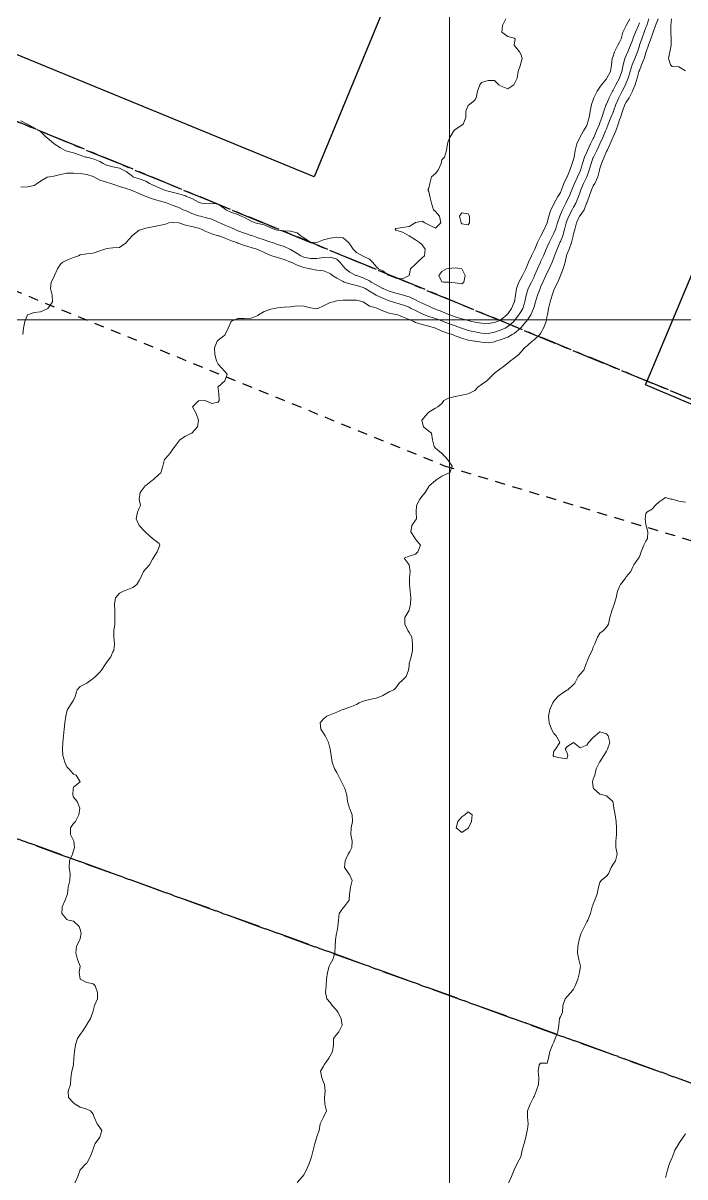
# Model space of a CAD drawing. Header units: centimetres. Extents: x 0 to 642158, y -847 to 649707.
# Drawn here: x 616034.4 to 616084.7, y 620422.2 to 620509.9 of the extents above; entities that cross this region are included whole.
import ezdxf

# ---------------------------------------------------------------- set-up
doc = ezdxf.new("R2010")
doc.units = ezdxf.units.CM
doc.header["$MEASUREMENT"] = 0
doc.linetypes.add('CENTERX2', pattern=[4, 2.5, -0.5, 0.5, -0.5])
doc.linetypes.add('JIS_02_0.7', pattern=[1.35, 0.75, -0.6])
for name, color, linetype, lineweight in [('MEV_grille', 254, 'Continuous', 9), ('WAL_parcellaire agricole', 7, 'JIS_02_0.7', 25), ('WAL_topographie 0.5', 253, 'Continuous', 20)]:
    doc.layers.add(name, color=color, linetype=linetype, lineweight=lineweight)
doc.layers.add('SPW_batiments', color=7, linetype='Continuous')
doc.layers.add('SPW_parcellaire cadastral', color=7, linetype='CENTERX2', lineweight=25, true_color=0xff0542)

# ---------------------------------------------------------------- blocks, each defined once
blk = doc.blocks.new('*U114')
at = {"layer": 'MEV_grille', "transparency": 33554687}
blk.add_lwpolyline([(-1338.461, 0), (1338.461, 0)], dxfattribs=at)
blk = doc.blocks.new('*U115')
at = {"layer": 'MEV_grille', "color": 0, "linetype": 'ByBlock', "lineweight": -2, "transparency": 16777216}
blk.add_blockref('*U114', (0, -1900), dxfattribs=at)
blk = doc.blocks.new('*U112')
at = {"layer": 'MEV_grille', "transparency": 33554687}
blk.add_lwpolyline([(0, 1825.476), (0, -1825.476)], dxfattribs=at)
blk = doc.blocks.new('*U113')
at = {"layer": 'MEV_grille', "color": 0, "linetype": 'ByBlock', "lineweight": -2, "transparency": 16777216}
blk.add_blockref('*U112', (700, 0), dxfattribs=at)

msp = doc.modelspace()

# ---------------------------------------------------------------- linework, layer by layer
at = {"layer": 'SPW_batiments'}
for points in [[(616023.951, 620564.814), (616024.217, 620564.704), (616028.95, 620562.811), (616030.311, 620562.263), (616040.013, 620558.362), (616075.402, 620543.933), (616056.548, 620498.251), (616005.298, 620519.328), (615998.074, 620522.299), (616003.448, 620535.433), (615998.638, 620537.411), (616004.642, 620552.13), (616001.28, 620553.51), (616003.696, 620559.411), (616007.058, 620558.047), (616011.871, 620569.793), (616023.951, 620564.814)], [(616082.271, 620483.754), (616093.179, 620509.734), (616101.044, 620506.432), (616090.166, 620480.525), (616089.577, 620479.123), (616081.713, 620482.425), (616082.271, 620483.754)]]:
    msp.add_lwpolyline(points, dxfattribs=at)
at = {"layer": 'SPW_parcellaire cadastral'}
for points in [[(615931.337, 620592.858), (615971.151, 620581.229), (615978.826, 620600.883), (616144.289, 620510.138), (616116.745, 620468.333), (616017.034, 620509.432), (615970.821, 620527.189), (615953.097, 620533.669), (615937.755, 620539.488), (615931.337, 620592.858)], [(616116.745, 620468.333), (616089.977, 620427.615), (615994.067, 620462.39), (616000.291, 620475.534), (615942.545, 620497.494), (615942.016, 620504.175), (616002.982, 620480.589), (616010.006, 620494.955), (616017.034, 620509.432), (616116.745, 620468.333)], [(615979.201, 620431.541), (615986.308, 620446.278), (615993.265, 620460.724), (615994.067, 620462.39), (616089.977, 620427.615), (616077.627, 620408.871), (616062.549, 620385.935), (615971.905, 620416.878), (615979.201, 620431.541)]]:
    msp.add_lwpolyline(points, dxfattribs=at)
at = {"layer": 'WAL_parcellaire agricole'}
msp.add_lwpolyline([(616159.221, 620531.397), (616135.426, 620493.795), (616080.536, 620410.589), (616076.014, 620410.776), (616071.034, 620407.386), (616065.575, 620397.065), (616063.939, 620389.788), (616056.597, 620386.744), (615973.037, 620417.176), (616009.095, 620485.363), (616012.928, 620490.447), (616016.427, 620493.364), (616019.844, 620495.281), (616066.429, 620476.287), (616086.179, 620470.289), (616089.528, 620476.69), (616108.823, 620523.391)], dxfattribs=at)
at = {"layer": 'WAL_topographie 0.5'}
for points in [[(616080.523, 620510.25), (616080.251, 620509.75), (616080.25, 620509.747), (616080.006, 620509.25), (616079.864, 620508.75), (616079.75, 620508.473), (616079.622, 620508.25), (616079.352, 620507.75), (616079.25, 620507.415), (616079.187, 620507.25), (616079.131, 620506.75), (616079.049, 620506.25), (616078.789, 620505.75), (616078.75, 620505.69), (616078.373, 620505.25), (616078.25, 620505.055), (616078.049, 620504.75), (616077.794, 620504.25), (616077.75, 620504.108), (616077.623, 620503.75), (616077.525, 620503.25), (616077.442, 620502.75), (616077.294, 620502.25), (616077.25, 620502.157), (616077.002, 620501.75), (616076.75, 620501.281), (616076.73, 620501.25), (616076.498, 620500.75), (616076.381, 620500.25), (616076.294, 620499.75), (616076.25, 620499.554), (616076.148, 620499.25), (616075.958, 620498.75), (616075.758, 620498.25), (616075.75, 620498.232), (616075.515, 620497.75), (616075.345, 620497.25), (616075.25, 620497.046), (616075.068, 620496.75), (616074.782, 620496.25), (616074.75, 620496.177), (616074.53, 620495.75), (616074.371, 620495.25), (616074.25, 620494.764), (616074.246, 620494.75), (616074.016, 620494.25), (616073.769, 620493.75), (616073.75, 620493.71), (616073.509, 620493.25), (616073.302, 620492.75), (616073.25, 620492.636), (616073.046, 620492.25), (616072.824, 620491.75), (616072.75, 620491.56), (616072.613, 620491.25), (616072.374, 620490.75), (616072.25, 620490.518), (616072.093, 620490.25), (616071.909, 620489.75), (616071.841, 620489.25), (616071.763, 620488.75), (616071.75, 620488.717), (616071.535, 620488.25), (616071.25, 620487.841), (616071.171, 620487.75), (616070.75, 620487.398), (616070.454, 620487.25), (616070.25, 620487.17), (616069.75, 620487.099), (616069.25, 620487.131), (616068.75, 620487.201), (616068.516, 620487.25), (616068.25, 620487.313), (616067.75, 620487.464), (616067.25, 620487.614), (616066.846, 620487.75), (616066.75, 620487.79), (616066.25, 620488.008), (616065.75, 620488.196), (616065.608, 620488.25), (616065.25, 620488.406), (616064.75, 620488.635), (616064.524, 620488.75), (616064.25, 620488.897), (616063.75, 620489.121), (616063.302, 620489.25), (616063.25, 620489.266), (616062.75, 620489.392), (616062.25, 620489.551), (616061.785, 620489.75), (616061.75, 620489.768), (616061.25, 620490.039), (616060.882, 620490.25), (616060.75, 620490.329), (616060.25, 620490.562), (616059.75, 620490.735), (616059.71, 620490.75), (616059.25, 620490.995), (616058.914, 620491.25), (616058.75, 620491.447), (616058.498, 620491.75), (616058.25, 620491.979), (616057.75, 620492.132), (616057.25, 620492.118), (616056.75, 620492.047), (616056.25, 620492.03), (616055.75, 620492.148), (616055.525, 620492.25), (616055.25, 620492.425), (616054.75, 620492.725), (616054.692, 620492.75), (616054.25, 620492.942), (616053.75, 620493.115), (616053.363, 620493.25), (616053.25, 620493.285), (616052.75, 620493.447), (616052.25, 620493.62), (616051.868, 620493.75), (616051.75, 620493.792), (616051.25, 620493.957), (616050.75, 620494.152), (616050.526, 620494.25), (616050.25, 620494.373), (616049.75, 620494.577), (616049.37, 620494.75), (616049.25, 620494.812), (616048.75, 620495.026), (616048.25, 620495.157), (616047.909, 620495.25), (616047.75, 620495.292), (616047.25, 620495.472), (616046.75, 620495.68), (616046.59, 620495.75), (616046.25, 620495.904), (616045.75, 620496.105), (616045.359, 620496.25), (616045.25, 620496.287), (616044.75, 620496.428), (616044.25, 620496.57), (616043.756, 620496.75), (616043.75, 620496.752), (616043.25, 620496.973), (616042.75, 620497.184), (616042.582, 620497.25), (616042.25, 620497.359), (616041.75, 620497.525), (616041.25, 620497.696), (616041.085, 620497.75), (616040.75, 620497.845), (616040.25, 620498), (616039.794, 620498.25), (616039.75, 620498.271), (616039.25, 620498.419), (616038.75, 620498.493), (616038.25, 620498.522), (616037.75, 620498.518), (616037.25, 620498.429), (616036.75, 620498.304), (616036.417, 620498.25), (616036.25, 620498.224), (616035.75, 620497.925), (616035.5, 620497.75), (616035.25, 620497.597), (616034.75, 620497.476), (616034.25, 620497.462)], [(616071.096, 620510.25), (616070.853, 620509.75), (616070.809, 620509.25), (616071.25, 620508.924), (616071.75, 620508.778), (616071.806, 620508.75), (616071.75, 620508.25), (616072.139, 620507.75), (616072.25, 620507.583), (616072.355, 620507.25), (616072.25, 620506.886), (616072.215, 620506.75), (616072.051, 620506.25), (616071.962, 620505.75), (616071.75, 620505.292), (616071.707, 620505.25), (616071.25, 620504.948), (616070.75, 620505.147), (616070.566, 620505.25), (616070.25, 620505.566), (616069.75, 620505.566), (616069.25, 620505.427), (616069.13, 620505.25), (616068.95, 620504.75), (616068.855, 620504.25), (616068.75, 620504.083), (616068.35, 620503.75), (616068.25, 620503.667), (616068.071, 620503.25), (616068.068, 620502.75), (616067.85, 620502.25), (616067.75, 620502.179), (616067.25, 620501.844), (616067.15, 620501.75), (616066.861, 620501.25), (616066.75, 620501.028), (616066.669, 620500.75), (616066.594, 620500.25), (616066.45, 620499.75), (616066.25, 620499.55), (616066.179, 620499.25), (616065.961, 620498.75), (616065.75, 620498.5), (616065.464, 620498.25), (616065.318, 620497.75), (616065.25, 620497.375), (616065.167, 620497.25), (616065.25, 620497.125), (616065.325, 620496.75), (616065.467, 620496.25), (616065.618, 620495.75), (616065.75, 620495.618), (616066.068, 620495.25), (616066.163, 620494.75), (616065.75, 620494.337), (616065.25, 620494.599), (616064.938, 620494.75), (616064.75, 620494.875), (616064.25, 620494.773), (616064.212, 620494.75), (616063.75, 620494.464), (616063.25, 620494.4), (616062.75, 620494.313), (616062.706, 620494.25), (616062.75, 620494.183), (616063.25, 620494.05), (616063.75, 620493.75), (616063.75, 620493.75), (616064.25, 620493.458), (616064.553, 620493.25), (616064.75, 620493.069), (616064.98, 620492.75), (616064.912, 620492.25), (616064.75, 620492.091), (616064.391, 620491.75), (616064.25, 620491.605), (616063.864, 620491.25), (616063.75, 620490.75), (616063.75, 620490.75), (616063.25, 620490.485), (616062.75, 620490.538), (616062.25, 620490.737), (616062.216, 620490.75), (616061.75, 620491.106), (616061.424, 620491.25), (616061.25, 620491.438), (616060.978, 620491.75), (616060.75, 620491.994), (616060.25, 620492.224), (616060.207, 620492.25), (616059.75, 620492.505), (616059.514, 620492.75), (616059.25, 620493.125), (616059.141, 620493.25), (616058.75, 620493.608), (616058.25, 620493.652), (616057.75, 620493.585), (616057.25, 620493.454), (616056.75, 620493.265), (616056.25, 620493.29), (616055.75, 620493.602), (616055.534, 620493.75), (616055.25, 620493.989), (616054.75, 620494.115), (616054.25, 620494.14), (616053.75, 620494.205), (616053.538, 620494.25), (616053.25, 620494.38), (616052.75, 620494.595), (616052.25, 620494.703), (616052.045, 620494.75), (616051.75, 620494.874), (616051.25, 620495.156), (616050.997, 620495.25), (616050.75, 620495.376), (616050.25, 620495.543), (616049.822, 620495.75), (616049.75, 620495.809), (616049.25, 620496.178), (616048.75, 620496.243), (616048.25, 620496.208), (616047.983, 620496.25), (616047.75, 620496.319), (616047.25, 620496.609), (616046.842, 620496.75), (616046.75, 620496.795), (616046.25, 620496.964), (616045.75, 620497.089), (616045.25, 620497.21), (616045.104, 620497.25), (616044.75, 620497.42), (616044.25, 620497.651), (616044.037, 620497.75), (616043.75, 620497.928), (616043.25, 620498.097), (616042.766, 620498.25), (616042.75, 620498.261), (616042.25, 620498.66), (616042.053, 620498.75), (616041.75, 620498.91), (616041.25, 620499.001), (616040.75, 620499.132), (616040.504, 620499.25), (616040.25, 620499.404), (616039.75, 620499.623), (616039.25, 620499.731), (616039.155, 620499.75), (616038.75, 620499.886), (616038.25, 620500.061), (616037.75, 620500.2), (616037.615, 620500.25), (616037.25, 620500.448), (616036.78, 620500.75), (616036.75, 620500.779), (616036.25, 620501.208), (616036.191, 620501.25), (616035.75, 620501.696), (616035.657, 620501.75), (616035.25, 620501.962), (616034.75, 620502.242), (616034.735, 620502.25), (616034.25, 620502.5)], [(616081.98, 620510.25), (616081.808, 620509.75), (616081.75, 620509.59), (616081.628, 620509.25), (616081.428, 620508.75), (616081.261, 620508.25), (616081.25, 620508.215), (616081.099, 620507.75), (616080.896, 620507.25), (616080.75, 620506.892), (616080.696, 620506.75), (616080.556, 620506.25), (616080.406, 620505.75), (616080.25, 620505.384), (616080.186, 620505.25), (616079.947, 620504.75), (616079.75, 620504.35), (616079.703, 620504.25), (616079.476, 620503.75), (616079.287, 620503.25), (616079.25, 620503.154), (616079.087, 620502.75), (616078.891, 620502.25), (616078.75, 620501.899), (616078.69, 620501.75), (616078.48, 620501.25), (616078.253, 620500.75), (616078.25, 620500.745), (616078.014, 620500.25), (616077.759, 620499.75), (616077.75, 620499.727), (616077.579, 620499.25), (616077.438, 620498.75), (616077.254, 620498.25), (616077.25, 620498.243), (616077.014, 620497.75), (616076.796, 620497.25), (616076.75, 620497.114), (616076.628, 620496.75), (616076.417, 620496.25), (616076.25, 620495.95), (616076.14, 620495.75), (616075.882, 620495.25), (616075.75, 620494.908), (616075.694, 620494.75), (616075.567, 620494.25), (616075.424, 620493.75), (616075.25, 620493.32), (616075.218, 620493.25), (616074.995, 620492.75), (616074.807, 620492.25), (616074.75, 620492.099), (616074.613, 620491.75), (616074.389, 620491.25), (616074.25, 620490.97), (616074.145, 620490.75), (616073.925, 620490.25), (616073.75, 620489.856), (616073.703, 620489.75), (616073.502, 620489.25), (616073.364, 620488.75), (616073.25, 620488.365), (616073.217, 620488.25), (616072.995, 620487.75), (616072.75, 620487.388), (616072.652, 620487.25), (616072.25, 620486.777), (616072.226, 620486.75), (616071.75, 620486.344), (616071.583, 620486.25), (616071.25, 620486.067), (616070.75, 620485.877), (616070.351, 620485.75), (616070.25, 620485.714), (616069.75, 620485.625), (616069.25, 620485.669), (616068.807, 620485.75), (616068.75, 620485.759), (616068.25, 620485.835), (616067.75, 620485.974), (616067.25, 620486.172), (616067.054, 620486.25), (616066.75, 620486.344), (616066.25, 620486.505), (616065.757, 620486.75), (616065.75, 620486.753), (616065.25, 620486.901), (616064.75, 620487.01), (616064.25, 620487.182), (616064.122, 620487.25), (616063.75, 620487.409), (616063.25, 620487.615), (616062.888, 620487.75), (616062.75, 620487.784), (616062.25, 620487.895), (616061.75, 620488.071), (616061.349, 620488.25), (616061.25, 620488.28), (616060.75, 620488.424), (616060.26, 620488.75), (616060.25, 620488.756), (616059.75, 620488.873), (616059.25, 620488.866), (616058.75, 620488.86), (616058.25, 620488.832), (616057.984, 620488.75), (616057.75, 620488.69), (616057.25, 620488.448), (616056.818, 620488.25), (616056.75, 620488.222), (616056.536, 620488.25), (616056.25, 620488.283), (616055.75, 620488.419), (616055.25, 620488.448), (616054.75, 620488.36), (616054.25, 620488.331), (616053.75, 620488.292), (616053.517, 620488.25), (616053.25, 620488.188), (616052.75, 620488.013), (616052.307, 620487.75), (616052.25, 620487.714), (616051.75, 620487.504), (616051.25, 620487.482), (616050.75, 620487.466), (616050.25, 620487.269), (616050.221, 620487.25), (616050.013, 620486.75), (616049.786, 620486.25), (616049.75, 620486.218), (616049.25, 620485.836), (616049.164, 620485.75), (616048.959, 620485.25), (616048.989, 620484.75), (616049.117, 620484.25), (616049.25, 620484.018), (616049.471, 620483.75), (616049.75, 620483.453), (616049.917, 620483.25), (616049.75, 620482.75), (616049.75, 620482.75), (616049.25, 620482.273), (616049.219, 620482.25), (616049.25, 620482.15), (616049.304, 620481.75), (616049.326, 620481.25), (616049.25, 620481.125), (616048.75, 620481.028), (616048.25, 620481.25), (616047.75, 620481.217), (616047.283, 620480.75), (616047.562, 620480.25), (616047.75, 620479.75), (616047.75, 620479.75), (616047.75, 620479.75), (616047.672, 620479.25), (616047.25, 620478.768), (616047.214, 620478.75), (616046.75, 620478.54), (616046.341, 620478.25), (616046.25, 620478.159), (616045.95, 620477.75), (616045.75, 620477.464), (616045.583, 620477.25), (616045.25, 620476.841), (616045.163, 620476.75), (616045.042, 620476.25), (616044.882, 620475.75), (616044.75, 620475.646), (616044.337, 620475.25), (616044.25, 620475.176), (616043.75, 620474.794), (616043.7, 620474.75), (616043.303, 620474.25), (616043.25, 620473.75), (616043.344, 620473.25), (616043.25, 620473.062), (616043.103, 620472.75), (616043, 620472.25), (616043.25, 620471.75), (616043.25, 620471.75), (616043.706, 620471.25), (616043.75, 620471.2), (616044.25, 620470.75), (616044.25, 620470.75), (616044.75, 620470.361), (616044.817, 620470.25), (616044.75, 620470.125), (616044.6, 620469.75), (616044.294, 620469.25), (616044.25, 620469.179), (616044.019, 620468.75), (616043.75, 620468.458), (616043.565, 620468.25), (616043.346, 620467.75), (616043.25, 620467.558), (616043.06, 620467.25), (616042.75, 620467.033), (616042.25, 620466.833), (616042.058, 620466.75), (616041.75, 620466.596), (616041.45, 620466.25), (616041.375, 620465.75), (616041.398, 620465.25), (616041.399, 620464.75), (616041.381, 620464.25), (616041.318, 620463.75), (616041.316, 620463.25), (616041.372, 620462.75), (616041.307, 620462.25), (616041.25, 620462.132), (616041.074, 620461.75), (616040.75, 620461.321), (616040.708, 620461.25), (616040.375, 620460.75), (616040.25, 620460.6), (616039.911, 620460.25), (616039.75, 620460.099), (616039.25, 620459.75), (616039.25, 620459.75), (616038.75, 620459.493), (616038.526, 620459.25), (616038.375, 620458.75), (616038.25, 620458.464), (616038.114, 620458.25), (616037.792, 620457.75), (616037.75, 620457.596), (616037.662, 620457.25), (616037.595, 620456.75), (616037.529, 620456.25), (616037.485, 620455.75), (616037.45, 620455.25), (616037.413, 620454.75), (616037.44, 620454.25), (616037.597, 620453.75), (616037.75, 620453.406), (616037.882, 620453.25), (616038.25, 620452.838), (616038.464, 620452.75), (616038.75, 620452.25), (616038.75, 620452.25), (616038.75, 620452.25), (616038.25, 620451.861), (616038.213, 620451.75), (616038.187, 620451.25), (616038.25, 620451.083), (616038.517, 620450.75), (616038.726, 620450.25), (616038.654, 620449.75), (616038.39, 620449.25), (616038.25, 620449.075), (616038.026, 620448.75), (616038.009, 620448.25), (616038.25, 620447.783), (616038.268, 620447.75), (616038.323, 620447.25), (616038.25, 620447.042), (616038.162, 620446.75), (616037.95, 620446.25), (616037.925, 620445.75), (616037.996, 620445.25), (616037.974, 620444.75), (616037.853, 620444.25), (616037.787, 620443.75), (616037.75, 620443.625), (616037.621, 620443.25), (616037.397, 620442.75), (616037.357, 620442.25), (616037.75, 620441.792), (616037.875, 620441.75), (616038.25, 620441.653), (616038.681, 620441.25), (616038.75, 620441.028), (616038.821, 620440.75), (616038.75, 620440.333), (616038.73, 620440.25), (616038.484, 620439.75), (616038.417, 620439.25), (616038.562, 620438.75), (616038.75, 620438.25), (616038.75, 620438.25), (616038.75, 620438.249), (616038.688, 620437.75), (616038.75, 620437.251), (616038.75, 620437.25), (616039.25, 620437), (616039.75, 620436.906), (616039.889, 620436.75), (616040.068, 620436.25), (616040.066, 620435.75), (616039.85, 620435.25), (616039.75, 620434.85), (616039.714, 620434.75), (616039.531, 620434.25), (616039.25, 620433.8), (616039.225, 620433.75), (616038.905, 620433.25), (616038.75, 620433.046), (616038.559, 620432.75), (616038.405, 620432.25), (616038.318, 620431.75), (616038.275, 620431.25), (616038.25, 620430.75), (616038.25, 620430.75), (616038.118, 620430.25), (616038.059, 620429.75), (616038.015, 620429.25), (616037.85, 620428.75), (616037.857, 620428.25), (616038.25, 620427.857), (616038.387, 620427.75), (616038.75, 620427.515), (616039.25, 620427.375), (616039.536, 620427.25), (616039.75, 620427), (616039.815, 620426.75), (616040.044, 620426.25), (616040.25, 620425.981), (616040.408, 620425.75), (616040.25, 620425.25), (616040.25, 620425.25), (616039.907, 620424.75), (616039.75, 620424.357), (616039.712, 620424.25), (616039.52, 620423.75), (616039.25, 620423.274), (616039.222, 620423.25), (616038.75, 620422.75), (616038.75, 620422.75), (616038.591, 620422.25), (616038.357, 620421.75)], [(616082.679, 620510.25), (616082.483, 620509.75), (616082.308, 620509.25), (616082.25, 620509.101), (616082.128, 620508.75), (616081.949, 620508.25), (616081.779, 620507.75), (616081.75, 620507.672), (616081.618, 620507.25), (616081.42, 620506.75), (616081.25, 620506.336), (616081.222, 620506.25), (616081.087, 620505.75), (616080.925, 620505.25), (616080.75, 620504.829), (616080.719, 620504.75), (616080.468, 620504.25), (616080.25, 620503.936), (616080.152, 620503.75), (616079.969, 620503.25), (616079.813, 620502.75), (616079.75, 620502.582), (616079.645, 620502.25), (616079.472, 620501.75), (616079.25, 620501.3), (616079.23, 620501.25), (616079.027, 620500.75), (616078.794, 620500.25), (616078.75, 620500.163), (616078.582, 620499.75), (616078.378, 620499.25), (616078.25, 620498.884), (616078.215, 620498.75), (616078.086, 620498.25), (616077.87, 620497.75), (616077.75, 620497.56), (616077.612, 620497.25), (616077.444, 620496.75), (616077.25, 620496.262), (616077.247, 620496.25), (616077.056, 620495.75), (616076.75, 620495.314), (616076.713, 620495.25), (616076.473, 620494.75), (616076.336, 620494.25), (616076.25, 620493.915), (616076.222, 620493.75), (616076.101, 620493.25), (616075.922, 620492.75), (616075.75, 620492.347), (616075.72, 620492.25), (616075.601, 620491.75), (616075.458, 620491.25), (616075.25, 620490.755), (616075.248, 620490.75), (616075.068, 620490.25), (616074.813, 620489.75), (616074.75, 620489.627), (616074.624, 620489.25), (616074.465, 620488.75), (616074.342, 620488.25), (616074.263, 620487.75), (616074.25, 620487.696), (616074.163, 620487.25), (616073.957, 620486.75), (616073.75, 620486.34), (616073.681, 620486.25), (616073.25, 620485.861), (616073.107, 620485.75), (616072.75, 620485.433), (616072.515, 620485.25), (616072.25, 620484.917), (616072.091, 620484.75), (616071.75, 620484.458), (616071.464, 620484.25), (616071.25, 620484.072), (616070.828, 620483.75), (616070.75, 620483.69), (616070.25, 620483.321), (616070.167, 620483.25), (616069.75, 620482.833), (616069.664, 620482.75), (616069.25, 620482.471), (616068.979, 620482.25), (616068.75, 620482), (616068.25, 620481.75), (616068.25, 620481.75), (616067.75, 620481.653), (616067.25, 620481.556), (616066.75, 620481.411), (616066.404, 620481.25), (616066.25, 620481.028), (616065.938, 620480.75), (616065.75, 620480.656), (616065.25, 620480.354), (616065.141, 620480.25), (616064.75, 620479.776), (616064.733, 620479.75), (616064.75, 620479.625), (616064.844, 620479.25), (616065.25, 620478.908), (616065.464, 620478.75), (616065.536, 620478.25), (616065.646, 620477.75), (616065.75, 620477.63), (616066.225, 620477.25), (616066.25, 620477.231), (616066.683, 620476.75), (616066.75, 620476.65), (616067.017, 620476.25), (616066.838, 620475.75), (616066.75, 620475.72), (616066.25, 620475.485), (616065.85, 620475.25), (616065.75, 620475.171), (616065.279, 620474.75), (616065.25, 620474.704), (616064.972, 620474.25), (616064.75, 620473.964), (616064.579, 620473.75), (616064.303, 620473.25), (616064.281, 620472.75), (616064.327, 620472.25), (616064.25, 620472.159), (616063.969, 620471.75), (616063.875, 620471.25), (616064.214, 620470.75), (616064.25, 620470.7), (616064.625, 620470.25), (616064.429, 620469.75), (616064.25, 620469.571), (616063.75, 620469.417), (616063.375, 620469.25), (616063.75, 620468.75), (616063.75, 620468.75), (616063.825, 620468.25), (616063.792, 620467.75), (616063.796, 620467.25), (616063.84, 620466.75), (616063.875, 620466.25), (616063.861, 620465.75), (616063.75, 620465.306), (616063.728, 620465.25), (616063.441, 620464.75), (616063.417, 620464.25), (616063.662, 620463.75), (616063.75, 620463.6), (616063.956, 620463.25), (616064.015, 620462.75), (616064, 620462.25), (616063.917, 620461.75), (616063.767, 620461.25), (616063.75, 620461.083), (616063.719, 620460.75), (616063.528, 620460.25), (616063.25, 620459.987), (616063, 620459.75), (616062.75, 620459.404), (616062.596, 620459.25), (616062.25, 620459.105), (616061.75, 620458.825), (616061.6, 620458.75), (616061.25, 620458.613), (616060.75, 620458.519), (616060.25, 620458.38), (616059.954, 620458.25), (616059.75, 620458.132), (616059.25, 620457.942), (616058.75, 620457.763), (616058.714, 620457.75), (616058.25, 620457.547), (616057.75, 620457.345), (616057.5, 620457.25), (616057.25, 620457.056), (616057, 620456.75), (616057.039, 620456.25), (616057.25, 620455.942), (616057.375, 620455.75), (616057.625, 620455.25), (616057.75, 620454.75), (616057.75, 620454.75), (616057.822, 620454.25), (616057.905, 620453.75), (616058.083, 620453.25), (616058.25, 620452.97), (616058.352, 620452.75), (616058.614, 620452.25), (616058.75, 620452), (616058.873, 620451.75), (616059.017, 620451.25), (616059.066, 620450.75), (616059.228, 620450.25), (616059.25, 620450.2), (616059.43, 620449.75), (616059.448, 620449.25), (616059.352, 620448.75), (616059.33, 620448.25), (616059.421, 620447.75), (616059.41, 620447.25), (616059.25, 620446.964), (616059.135, 620446.75), (616058.9, 620446.25), (616058.838, 620445.75), (616059.179, 620445.25), (616059.25, 620445.15), (616059.424, 620444.75), (616059.292, 620444.25), (616059.25, 620443.875), (616059.234, 620443.75), (616059.196, 620443.25), (616058.813, 620442.75), (616058.75, 620442.678), (616058.45, 620442.25), (616058.398, 620441.75), (616058.34, 620441.25), (616058.25, 620440.8), (616058.236, 620440.75), (616058.165, 620440.25), (616058.14, 620439.75), (616058.114, 620439.25), (616057.964, 620438.75), (616057.75, 620438.404), (616057.681, 620438.25), (616057.55, 620437.75), (616057.472, 620437.25), (616057.452, 620436.75), (616057.412, 620436.25), (616057.5, 620435.75), (616057.75, 620435.469), (616057.913, 620435.25), (616058.25, 620434.868), (616058.344, 620434.75), (616058.598, 620434.25), (616058.677, 620433.75), (616058.417, 620433.25), (616058.25, 620433.078), (616058.018, 620432.75), (616058.02, 620432.25), (616057.929, 620431.75), (616057.75, 620431.424), (616057.65, 620431.25), (616057.309, 620430.75), (616057.25, 620430.632), (616057.026, 620430.25), (616057.11, 620429.75), (616057.25, 620429.431), (616057.324, 620429.25), (616057.371, 620428.75), (616057.313, 620428.25), (616057.356, 620427.75), (616057.464, 620427.25), (616057.25, 620426.75), (616057.25, 620426.75), (616057.006, 620426.25), (616056.929, 620425.75), (616056.75, 620425.283), (616056.736, 620425.25), (616056.592, 620424.75), (616056.469, 620424.25), (616056.33, 620423.75), (616056.25, 620423.515), (616056.165, 620423.25), (616055.946, 620422.75), (616055.75, 620422.383), (616055.652, 620422.25), (616055.25, 620421.804)], [(616083.696, 620510.25), (616083.643, 620509.75), (616083.65, 620509.25), (616083.666, 620508.75), (616083.662, 620508.25), (616083.565, 620507.75), (616083.464, 620507.25), (616083.618, 620506.75), (616083.75, 620506.646), (616084.25, 620506.598), (616084.75, 620506.294)], [(616081.25, 620509.955), (616081.174, 620509.75), (616080.957, 620509.25), (616080.767, 620508.75), (616080.75, 620508.699), (616080.581, 620508.25), (616080.365, 620507.75), (616080.25, 620507.468), (616080.153, 620507.25), (616080.014, 620506.75), (616079.917, 620506.25), (616079.75, 620505.769), (616079.742, 620505.75), (616079.459, 620505.25), (616079.25, 620504.829), (616079.203, 620504.75), (616078.952, 620504.25), (616078.75, 620503.767), (616078.741, 620503.75), (616078.556, 620503.25), (616078.403, 620502.75), (616078.25, 620502.343), (616078.211, 620502.25), (616077.986, 620501.75), (616077.782, 620501.25), (616077.75, 620501.174), (616077.549, 620500.75), (616077.307, 620500.25), (616077.25, 620500.128), (616077.082, 620499.75), (616076.931, 620499.25), (616076.776, 620498.75), (616076.75, 620498.684), (616076.56, 620498.25), (616076.324, 620497.75), (616076.25, 620497.561), (616076.126, 620497.25), (616075.927, 620496.75), (616075.75, 620496.412), (616075.655, 620496.25), (616075.4, 620495.75), (616075.25, 620495.372), (616075.2, 620495.25), (616075.03, 620494.75), (616074.868, 620494.25), (616074.75, 620493.964), (616074.647, 620493.75), (616074.393, 620493.25), (616074.25, 620492.924), (616074.174, 620492.75), (616073.966, 620492.25), (616073.75, 620491.78), (616073.735, 620491.75), (616073.509, 620491.25), (616073.293, 620490.75), (616073.25, 620490.653), (616073.057, 620490.25), (616072.81, 620489.75), (616072.75, 620489.573), (616072.651, 620489.25), (616072.556, 620488.75), (616072.394, 620488.25), (616072.25, 620487.992), (616072.103, 620487.75), (616071.75, 620487.296), (616071.709, 620487.25), (616071.25, 620486.863), (616071.048, 620486.75), (616070.75, 620486.612), (616070.25, 620486.43), (616069.75, 620486.331), (616069.25, 620486.366), (616068.75, 620486.454), (616068.25, 620486.571), (616067.75, 620486.744), (616067.733, 620486.75), (616067.25, 620486.922), (616066.75, 620487.094), (616066.35, 620487.25), (616066.25, 620487.289), (616065.75, 620487.474), (616065.25, 620487.634), (616064.928, 620487.75), (616064.75, 620487.826), (616064.25, 620488.078), (616063.919, 620488.25), (616063.75, 620488.333), (616063.25, 620488.517), (616062.75, 620488.662), (616062.489, 620488.75), (616062.25, 620488.826), (616061.75, 620489.013), (616061.25, 620489.243), (616061.238, 620489.25), (616060.75, 620489.549), (616060.402, 620489.75), (616060.25, 620489.825), (616059.75, 620489.974), (616059.25, 620490.103), (616058.828, 620490.25), (616058.75, 620490.281), (616058.25, 620490.552), (616057.932, 620490.75), (616057.75, 620490.895), (616057.25, 620491.095), (616056.75, 620491.158), (616056.25, 620491.242), (616056.225, 620491.25), (616055.75, 620491.36), (616055.25, 620491.524), (616054.795, 620491.75), (616054.75, 620491.772), (616054.25, 620491.964), (616053.75, 620492.103), (616053.328, 620492.25), (616053.25, 620492.277), (616052.75, 620492.502), (616052.25, 620492.731), (616052.194, 620492.75), (616051.75, 620492.863), (616051.25, 620493.021), (616050.75, 620493.211), (616050.654, 620493.25), (616050.25, 620493.38), (616049.75, 620493.578), (616049.313, 620493.75), (616049.25, 620493.77), (616048.75, 620493.904), (616048.25, 620494.117), (616048.017, 620494.25), (616047.75, 620494.34), (616047.25, 620494.474), (616046.75, 620494.581), (616046.25, 620494.75), (616046.25, 620494.75), (616045.75, 620494.776), (616045.5, 620494.75), (616045.25, 620494.655), (616044.75, 620494.543), (616044.25, 620494.45), (616043.75, 620494.333), (616043.437, 620494.25), (616043.25, 620494.185), (616042.75, 620493.811), (616042.7, 620493.75), (616042.259, 620493.25), (616042.25, 620493.239), (616041.75, 620492.88), (616041.25, 620492.84), (616040.75, 620492.789), (616040.636, 620492.75), (616040.25, 620492.621), (616039.75, 620492.455), (616039.25, 620492.393), (616038.75, 620492.306), (616038.619, 620492.25), (616038.25, 620492.115), (616037.75, 620491.919), (616037.438, 620491.75), (616037.25, 620491.604), (616037.023, 620491.25), (616036.798, 620490.75), (616036.75, 620490.618), (616036.561, 620490.25), (616036.494, 620489.75), (616036.636, 620489.25), (616036.647, 620488.75), (616036.299, 620488.25), (616036.25, 620488.201), (616035.75, 620487.995), (616035.25, 620487.934), (616034.75, 620487.75), (616034.75, 620487.75), (616034.55, 620487.25), (616034.438, 620486.75), (616034.389, 620486.25)], [(616068.337, 620494.75), (616068.25, 620494.6), (616067.75, 620494.682), (616067.709, 620494.75), (616067.594, 620495.25), (616067.75, 620495.5), (616068.25, 620495.429), (616068.344, 620495.25), (616068.337, 620494.75)], [(616067.906, 620490.25), (616067.75, 620490.106), (616067.25, 620490.194), (616066.75, 620490.23), (616066.375, 620490.25), (616066.25, 620490.276), (616066.025, 620490.75), (616066.25, 620491.06), (616066.594, 620491.25), (616066.75, 620491.287), (616067.25, 620491.34), (616067.75, 620491.257), (616067.761, 620491.25), (616068.013, 620490.75), (616067.906, 620490.25)], [(616084.75, 620473.526), (616084.25, 620473.58), (616083.75, 620473.736), (616083.65, 620473.75), (616083.25, 620473.868), (616083.05, 620473.75), (616082.75, 620473.55), (616082.45, 620473.25), (616082.25, 620473), (616081.821, 620472.75), (616081.75, 620472.65), (616081.681, 620472.25), (616081.75, 620471.85), (616081.765, 620471.75), (616081.886, 620471.25), (616081.864, 620470.75), (616081.75, 620470.542), (616081.591, 620470.25), (616081.39, 620469.75), (616081.25, 620469.361), (616081.193, 620469.25), (616080.826, 620468.75), (616080.75, 620468.594), (616080.597, 620468.25), (616080.25, 620467.833), (616080.189, 620467.75), (616079.82, 620467.25), (616079.75, 620467.092), (616079.599, 620466.75), (616079.479, 620466.25), (616079.327, 620465.75), (616079.25, 620465.528), (616079.161, 620465.25), (616079.009, 620464.75), (616078.909, 620464.25), (616078.75, 620464), (616078.531, 620463.75), (616078.25, 620463.554), (616078.066, 620463.25), (616077.857, 620462.75), (616077.75, 620462.5), (616077.659, 620462.25), (616077.4, 620461.75), (616077.25, 620461.341), (616077.214, 620461.25), (616077.023, 620460.75), (616076.75, 620460.434), (616076.604, 620460.25), (616076.337, 620459.75), (616076.25, 620459.645), (616075.809, 620459.25), (616075.75, 620459.215), (616075.25, 620458.905), (616075.062, 620458.75), (616074.75, 620458.375), (616074.679, 620458.25), (616074.446, 620457.75), (616074.346, 620457.25), (616074.4, 620456.75), (616074.567, 620456.25), (616074.75, 620455.927), (616074.927, 620455.75), (616075.208, 620455.25), (616074.875, 620454.75), (616074.75, 620454.583), (616074.694, 620454.25), (616074.75, 620454.187), (616075.25, 620454.068), (616075.75, 620454), (616075.813, 620454.25), (616075.75, 620454.5), (616075.625, 620454.75), (616075.75, 620454.917), (616076.25, 620455.25), (616076.25, 620455.25), (616076.25, 620455.25), (616076.75, 620454.827), (616077.25, 620455.05), (616077.393, 620455.25), (616077.75, 620455.618), (616077.886, 620455.75), (616078.25, 620456.05), (616078.75, 620455.901), (616078.873, 620455.75), (616079.008, 620455.25), (616078.833, 620454.75), (616078.75, 620454.589), (616078.548, 620454.25), (616078.25, 620453.78), (616078.217, 620453.75), (616077.966, 620453.25), (616077.863, 620452.75), (616077.75, 620452.458), (616077.698, 620452.25), (616077.75, 620451.834), (616077.772, 620451.75), (616078.25, 620451.327), (616078.583, 620451.25), (616078.75, 620451.202), (616079.225, 620450.75), (616079.25, 620450.625), (616079.322, 620450.25), (616079.402, 620449.75), (616079.481, 620449.25), (616079.515, 620448.75), (616079.512, 620448.25), (616079.459, 620447.75), (616079.471, 620447.25), (616079.553, 620446.75), (616079.438, 620446.25), (616079.25, 620446), (616079.109, 620445.75), (616078.902, 620445.25), (616078.75, 620445.091), (616078.355, 620444.75), (616078.25, 620444.607), (616078.146, 620444.25), (616078.054, 620443.75), (616077.861, 620443.25), (616077.75, 620442.942), (616077.661, 620442.75), (616077.54, 620442.25), (616077.328, 620441.75), (616077.25, 620441.618), (616077.083, 620441.25), (616076.839, 620440.75), (616076.75, 620440.523), (616076.667, 620440.25), (616076.583, 620439.75), (616076.554, 620439.25), (616076.659, 620438.75), (616076.75, 620438.35), (616076.768, 620438.25), (616076.75, 620438.083), (616076.712, 620437.75), (616076.567, 620437.25), (616076.381, 620436.75), (616076.25, 620436.5), (616076.036, 620436.25), (616075.75, 620435.916), (616075.617, 620435.75), (616075.445, 620435.25), (616075.406, 620434.75), (616075.25, 620434.393), (616075.194, 620434.25), (616075.132, 620433.75), (616075.058, 620433.25), (616074.845, 620432.75), (616074.75, 620432.464), (616074.65, 620432.25), (616074.438, 620431.75), (616074.338, 620431.25), (616074.25, 620430.875), (616073.75, 620430.875), (616073.65, 620430.75), (616073.558, 620430.25), (616073.611, 620429.75), (616073.598, 620429.25), (616073.417, 620428.75), (616073.25, 620428.341), (616073.206, 620428.25), (616072.955, 620427.75), (616072.75, 620427.25), (616072.75, 620426.75), (616072.799, 620426.25), (616072.75, 620425.85), (616072.733, 620425.75), (616072.618, 620425.25), (616072.486, 620424.75), (616072.355, 620424.25), (616072.25, 620423.75), (616072.25, 620423.75), (616071.978, 620423.25), (616071.75, 620422.75), (616071.75, 620422.75), (616071.533, 620422.25), (616071.311, 620421.75)], [(616068.25, 620448.731), (616068.263, 620448.75), (616068.491, 620449.25), (616068.558, 620449.75), (616068.25, 620449.972), (616067.983, 620449.75), (616067.75, 620449.591), (616067.45, 620449.25), (616067.322, 620448.75), (616067.75, 620448.404), (616068.25, 620448.731)], [(616084.75, 620425.484), (616084.576, 620425.25), (616084.254, 620424.75), (616084.25, 620424.743), (616083.945, 620424.25), (616083.767, 620423.75), (616083.75, 620423.699), (616083.536, 620423.25), (616083.385, 620422.75), (616083.268, 620422.25), (616083.25, 620422.182)]]:
    msp.add_lwpolyline(points, dxfattribs=at)

# ---------------------------------------------------------------- block references
at = {"layer": 'MEV_grille', "transparency": 33554687}
for name, p in [('*U113', (615366.814, 620593.644)), ('*U115', (616669.481, 622387.381))]:
    msp.add_blockref(name, p, dxfattribs=at)

doc.saveas('drawing.dxf')
